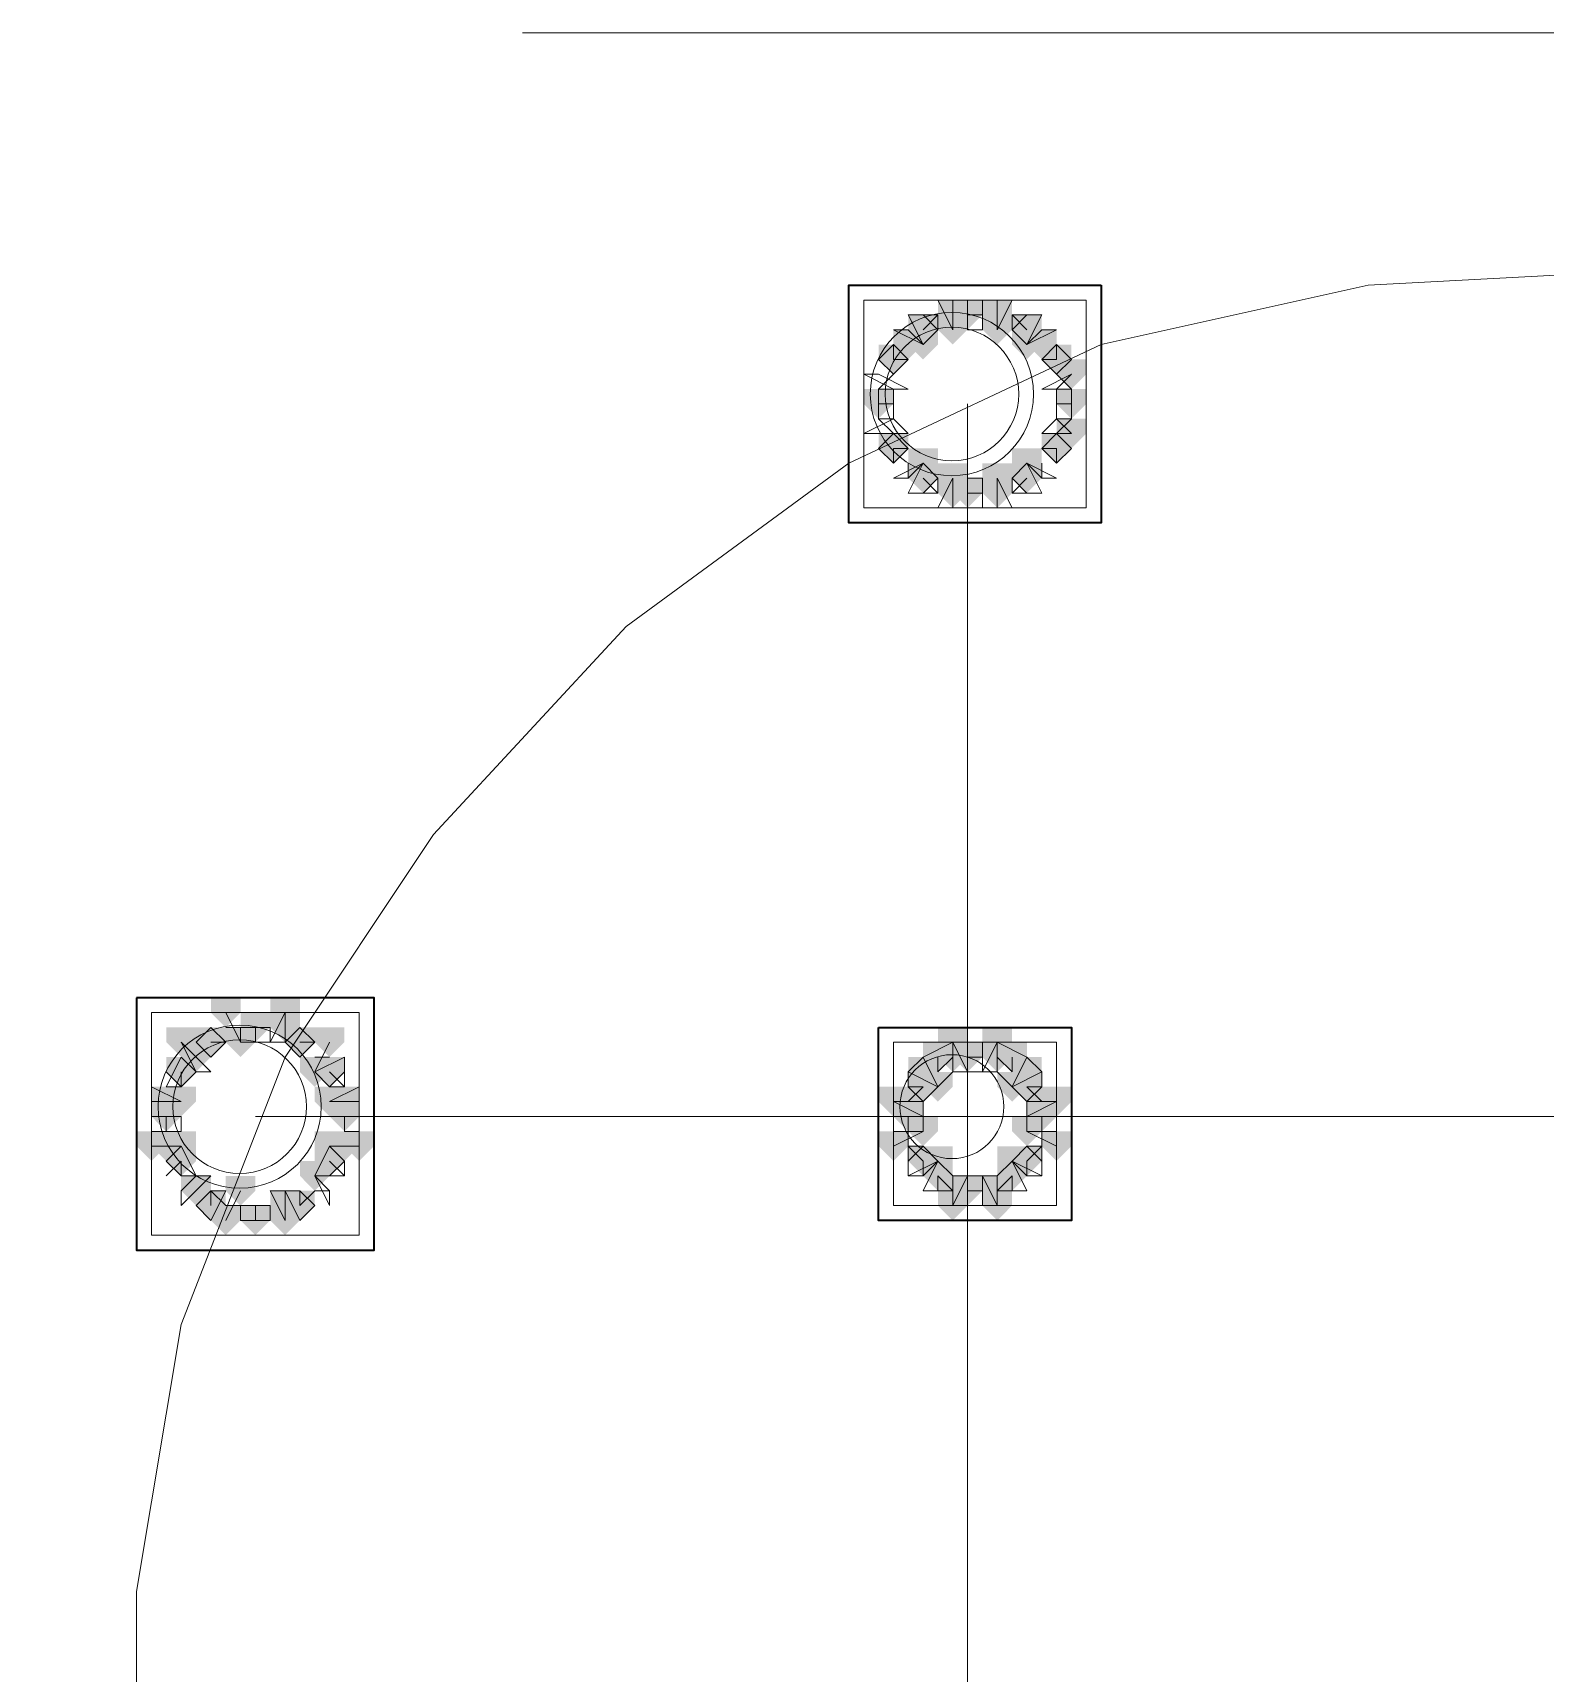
# Model space of a CAD drawing. Header units: millimetres. Extents: x 2315 to 4619, y 1334 to 1897.
# Drawn here: x 3787.65 to 3793.88, y 1554.92 to 1561.67 of the extents above; entities that cross this region are included whole.
import ezdxf

# ---------------------------------------------------------------- set-up
doc = ezdxf.new("R2010")
doc.units = ezdxf.units.MM
doc.linetypes.add('PDF_IMPORT', pattern=[1, 0.8, -0.2])
for name, color, linetype, true_color in [('PDF_10', 7, 'Continuous', 0x00b85c), ('PDF_AXIS', 7, 'Continuous', 0x00b85c), ('PDF_柱构件', 7, 'Continuous', 0x00b85c), ('PDF_转运站初步方案', 7, 'Continuous', 0x00b85c)]:
    doc.layers.add(name, color=color, linetype=linetype, true_color=true_color)
doc.layers.add('PDF_中心线层', color=1, linetype='Continuous')
doc.layers.add('PDF_粗实线层', color=7, linetype='Continuous')

msp = doc.modelspace()

# ---------------------------------------------------------------- hatches: boundary and pattern name
at = {"layer": 'PDF_10', "transparency": 33554559}
for points in [[(3791.4981, 1560.5703), (3791.437, 1560.5703), (3791.437, 1560.5093), (3791.4981, 1560.4482), (3791.5592, 1560.5093), (3791.5592, 1560.5703)], [(3791.4981, 1560.5703), (3791.437, 1560.5703), (3791.437, 1560.5093), (3791.4981, 1560.4482), (3791.5592, 1560.5093), (3791.5592, 1560.5703)], [(3791.3149, 1560.5093), (3791.2538, 1560.5093), (3791.2538, 1560.4482), (3791.3149, 1560.3871), (3791.376, 1560.4482), (3791.376, 1560.5093)], [(3791.3149, 1560.5093), (3791.2538, 1560.5093), (3791.2538, 1560.4482), (3791.3149, 1560.3871), (3791.376, 1560.4482), (3791.376, 1560.5093)], [(3791.7424, 1560.5093), (3791.6814, 1560.5093), (3791.6814, 1560.4482), (3791.7424, 1560.3871), (3791.8035, 1560.4482), (3791.8035, 1560.5093)], [(3791.7424, 1560.5093), (3791.6814, 1560.5093), (3791.6814, 1560.4482), (3791.7424, 1560.3871), (3791.8035, 1560.4482), (3791.8035, 1560.5093)], [(3791.1927, 1560.3871), (3791.1316, 1560.3871), (3791.1316, 1560.326), (3791.1927, 1560.2649), (3791.2538, 1560.326), (3791.2538, 1560.3871)], [(3791.1927, 1560.3871), (3791.1316, 1560.3871), (3791.1316, 1560.326), (3791.1927, 1560.2649), (3791.2538, 1560.326), (3791.2538, 1560.3871)], [(3791.8646, 1560.3871), (3791.8035, 1560.3871), (3791.8035, 1560.326), (3791.8646, 1560.2649), (3791.9257, 1560.326), (3791.9257, 1560.3871)], [(3791.8646, 1560.3871), (3791.8035, 1560.3871), (3791.8035, 1560.326), (3791.8646, 1560.2649), (3791.9257, 1560.326), (3791.9257, 1560.3871)], [(3791.1316, 1560.2039), (3791.0705, 1560.2039), (3791.0705, 1560.1428), (3791.1316, 1560.0817), (3791.1927, 1560.1428), (3791.1927, 1560.2039)], [(3791.1316, 1560.2039), (3791.0705, 1560.2039), (3791.0705, 1560.1428), (3791.1316, 1560.0817), (3791.1927, 1560.1428), (3791.1927, 1560.2039)], [(3791.9257, 1560.2039), (3791.8646, 1560.2039), (3791.8646, 1560.1428), (3791.9257, 1560.0817), (3791.9868, 1560.1428), (3791.9868, 1560.2039)], [(3791.9257, 1560.2039), (3791.8646, 1560.2039), (3791.8646, 1560.1428), (3791.9257, 1560.0817), (3791.9868, 1560.1428), (3791.9868, 1560.2039)], [(3791.1927, 1560.0206), (3791.1316, 1560.0206), (3791.1316, 1559.9595), (3791.1927, 1559.8985), (3791.2538, 1559.9595), (3791.2538, 1560.0206)], [(3791.1927, 1560.0206), (3791.1316, 1560.0206), (3791.1316, 1559.9595), (3791.1927, 1559.8985), (3791.2538, 1559.9595), (3791.2538, 1560.0206)], [(3791.8646, 1560.0206), (3791.8035, 1560.0206), (3791.8035, 1559.9595), (3791.8646, 1559.8985), (3791.9257, 1559.9595), (3791.9257, 1560.0206)], [(3791.8646, 1560.0206), (3791.8035, 1560.0206), (3791.8035, 1559.9595), (3791.8646, 1559.8985), (3791.9257, 1559.9595), (3791.9257, 1560.0206)], [(3791.3149, 1559.8985), (3791.2538, 1559.8985), (3791.2538, 1559.8374), (3791.3149, 1559.7763), (3791.376, 1559.8374), (3791.376, 1559.8985)], [(3791.3149, 1559.8985), (3791.2538, 1559.8985), (3791.2538, 1559.8374), (3791.3149, 1559.7763), (3791.376, 1559.8374), (3791.376, 1559.8985)], [(3791.7424, 1559.8985), (3791.6814, 1559.8985), (3791.6814, 1559.8374), (3791.7424, 1559.7763), (3791.8035, 1559.8374), (3791.8035, 1559.8985)], [(3791.7424, 1559.8985), (3791.6814, 1559.8985), (3791.6814, 1559.8374), (3791.7424, 1559.7763), (3791.8035, 1559.8374), (3791.8035, 1559.8985)], [(3791.4981, 1559.8374), (3791.437, 1559.8374), (3791.437, 1559.7763), (3791.4981, 1559.7152), (3791.5592, 1559.7763), (3791.5592, 1559.8374)], [(3791.4981, 1559.8374), (3791.437, 1559.8374), (3791.437, 1559.7763), (3791.4981, 1559.7152), (3791.5592, 1559.7763), (3791.5592, 1559.8374)], [(3788.383, 1557.5774), (3788.3219, 1557.5774), (3788.3219, 1557.5163), (3788.383, 1557.4552), (3788.4441, 1557.5163), (3788.4441, 1557.5774)], [(3788.383, 1557.5774), (3788.3219, 1557.5774), (3788.3219, 1557.5163), (3788.383, 1557.4552), (3788.4441, 1557.5163), (3788.4441, 1557.5774)], [(3788.383, 1557.5774), (3788.3219, 1557.5774), (3788.3219, 1557.5163), (3788.383, 1557.4552), (3788.4441, 1557.5163), (3788.4441, 1557.5774)], [(3788.5662, 1557.6385), (3788.5051, 1557.6385), (3788.5051, 1557.5774), (3788.5662, 1557.5163), (3788.6273, 1557.5774), (3788.6273, 1557.6385)], [(3788.5662, 1557.6385), (3788.5051, 1557.6385), (3788.5051, 1557.5774), (3788.5662, 1557.5163), (3788.6273, 1557.5774), (3788.6273, 1557.6385)], [(3788.7495, 1557.5774), (3788.6884, 1557.5774), (3788.6884, 1557.5163), (3788.7495, 1557.4552), (3788.8105, 1557.5163), (3788.8105, 1557.5774)], [(3788.7495, 1557.5774), (3788.6884, 1557.5774), (3788.6884, 1557.5163), (3788.7495, 1557.4552), (3788.8105, 1557.5163), (3788.8105, 1557.5774)], [(3788.7495, 1557.5774), (3788.6884, 1557.5774), (3788.6884, 1557.5163), (3788.7495, 1557.4552), (3788.8105, 1557.5163), (3788.8105, 1557.5774)], [(3791.376, 1557.5163), (3791.3149, 1557.5163), (3791.3149, 1557.4552), (3791.376, 1557.3941), (3791.437, 1557.4552), (3791.437, 1557.5163)], [(3791.376, 1557.5163), (3791.3149, 1557.5163), (3791.3149, 1557.4552), (3791.376, 1557.3941), (3791.437, 1557.4552), (3791.437, 1557.5163)], [(3791.4981, 1557.5163), (3791.437, 1557.5163), (3791.437, 1557.4552), (3791.4981, 1557.3941), (3791.5592, 1557.4552), (3791.5592, 1557.5163)], [(3791.4981, 1557.5163), (3791.437, 1557.5163), (3791.437, 1557.4552), (3791.4981, 1557.3941), (3791.5592, 1557.4552), (3791.5592, 1557.5163)], [(3791.6814, 1557.5163), (3791.6203, 1557.5163), (3791.6203, 1557.4552), (3791.6814, 1557.3941), (3791.7424, 1557.4552), (3791.7424, 1557.5163)], [(3791.6814, 1557.5163), (3791.6203, 1557.5163), (3791.6203, 1557.4552), (3791.6814, 1557.3941), (3791.7424, 1557.4552), (3791.7424, 1557.5163)], [(3788.2608, 1557.4552), (3788.1997, 1557.4552), (3788.1997, 1557.3941), (3788.2608, 1557.333), (3788.3219, 1557.3941), (3788.3219, 1557.4552)], [(3788.2608, 1557.4552), (3788.1997, 1557.4552), (3788.1997, 1557.3941), (3788.2608, 1557.333), (3788.3219, 1557.3941), (3788.3219, 1557.4552)], [(3788.8716, 1557.4552), (3788.8105, 1557.4552), (3788.8105, 1557.3941), (3788.8716, 1557.333), (3788.9327, 1557.3941), (3788.9327, 1557.4552)], [(3788.8716, 1557.4552), (3788.8105, 1557.4552), (3788.8105, 1557.3941), (3788.8716, 1557.333), (3788.9327, 1557.3941), (3788.9327, 1557.4552)], [(3791.3149, 1557.3941), (3791.2538, 1557.3941), (3791.2538, 1557.333), (3791.3149, 1557.272), (3791.376, 1557.333), (3791.376, 1557.3941)], [(3791.3149, 1557.3941), (3791.2538, 1557.3941), (3791.2538, 1557.333), (3791.3149, 1557.272), (3791.376, 1557.333), (3791.376, 1557.3941)], [(3791.7424, 1557.3941), (3791.6814, 1557.3941), (3791.6814, 1557.333), (3791.7424, 1557.272), (3791.8035, 1557.333), (3791.8035, 1557.3941)], [(3791.7424, 1557.3941), (3791.6814, 1557.3941), (3791.6814, 1557.333), (3791.7424, 1557.272), (3791.8035, 1557.333), (3791.8035, 1557.3941)], [(3788.1997, 1557.272), (3788.1387, 1557.272), (3788.1387, 1557.2109), (3788.1997, 1557.1498), (3788.2608, 1557.2109), (3788.2608, 1557.272)], [(3788.1997, 1557.272), (3788.1387, 1557.272), (3788.1387, 1557.2109), (3788.1997, 1557.1498), (3788.2608, 1557.2109), (3788.2608, 1557.272)], [(3788.1997, 1557.272), (3788.1387, 1557.272), (3788.1387, 1557.2109), (3788.1997, 1557.1498), (3788.2608, 1557.2109), (3788.2608, 1557.272)], [(3788.9327, 1557.272), (3788.8716, 1557.272), (3788.8716, 1557.2109), (3788.9327, 1557.1498), (3788.9938, 1557.2109), (3788.9938, 1557.272)], [(3788.9327, 1557.272), (3788.8716, 1557.272), (3788.8716, 1557.2109), (3788.9327, 1557.1498), (3788.9938, 1557.2109), (3788.9938, 1557.272)], [(3791.2538, 1557.272), (3791.1927, 1557.272), (3791.1927, 1557.2109), (3791.2538, 1557.1498), (3791.3149, 1557.2109), (3791.3149, 1557.272)], [(3791.2538, 1557.272), (3791.1927, 1557.272), (3791.1927, 1557.2109), (3791.2538, 1557.1498), (3791.3149, 1557.2109), (3791.3149, 1557.272)], [(3791.2538, 1557.272), (3791.1927, 1557.272), (3791.1927, 1557.2109), (3791.2538, 1557.1498), (3791.3149, 1557.2109), (3791.3149, 1557.272)], [(3791.8035, 1557.272), (3791.7424, 1557.272), (3791.7424, 1557.2109), (3791.8035, 1557.1498), (3791.8646, 1557.2109), (3791.8646, 1557.272)], [(3791.8035, 1557.272), (3791.7424, 1557.272), (3791.7424, 1557.2109), (3791.8035, 1557.1498), (3791.8646, 1557.2109), (3791.8646, 1557.272)], [(3791.8035, 1557.272), (3791.7424, 1557.272), (3791.7424, 1557.2109), (3791.8035, 1557.1498), (3791.8646, 1557.2109), (3791.8646, 1557.272)], [(3788.2608, 1557.0887), (3788.1997, 1557.0887), (3788.1997, 1557.0276), (3788.2608, 1556.9666), (3788.3219, 1557.0276), (3788.3219, 1557.0887)], [(3788.2608, 1557.0887), (3788.1997, 1557.0887), (3788.1997, 1557.0276), (3788.2608, 1556.9666), (3788.3219, 1557.0276), (3788.3219, 1557.0887)], [(3788.8716, 1557.0887), (3788.8105, 1557.0887), (3788.8105, 1557.0276), (3788.8716, 1556.9666), (3788.9327, 1557.0276), (3788.9327, 1557.0887)], [(3788.8716, 1557.0887), (3788.8105, 1557.0887), (3788.8105, 1557.0276), (3788.8716, 1556.9666), (3788.9327, 1557.0276), (3788.9327, 1557.0887)], [(3791.3149, 1557.0887), (3791.2538, 1557.0887), (3791.2538, 1557.0276), (3791.3149, 1556.9666), (3791.376, 1557.0276), (3791.376, 1557.0887)], [(3791.3149, 1557.0887), (3791.2538, 1557.0887), (3791.2538, 1557.0276), (3791.3149, 1556.9666), (3791.376, 1557.0276), (3791.376, 1557.0887)], [(3791.7424, 1557.0887), (3791.6814, 1557.0887), (3791.6814, 1557.0276), (3791.7424, 1556.9666), (3791.8035, 1557.0276), (3791.8035, 1557.0887)], [(3791.7424, 1557.0887), (3791.6814, 1557.0887), (3791.6814, 1557.0276), (3791.7424, 1556.9666), (3791.8035, 1557.0276), (3791.8035, 1557.0887)], [(3791.376, 1557.0276), (3791.3149, 1557.0276), (3791.3149, 1556.9666), (3791.376, 1556.9055), (3791.437, 1556.9666), (3791.437, 1557.0276)], [(3791.376, 1557.0276), (3791.3149, 1557.0276), (3791.3149, 1556.9666), (3791.376, 1556.9055), (3791.437, 1556.9666), (3791.437, 1557.0276)], [(3791.4981, 1556.9666), (3791.437, 1556.9666), (3791.437, 1556.9055), (3791.4981, 1556.8444), (3791.5592, 1556.9055), (3791.5592, 1556.9666)], [(3791.4981, 1556.9666), (3791.437, 1556.9666), (3791.437, 1556.9055), (3791.4981, 1556.8444), (3791.5592, 1556.9055), (3791.5592, 1556.9666)], [(3791.6814, 1557.0276), (3791.6203, 1557.0276), (3791.6203, 1556.9666), (3791.6814, 1556.9055), (3791.7424, 1556.9666), (3791.7424, 1557.0276)], [(3791.6814, 1557.0276), (3791.6203, 1557.0276), (3791.6203, 1556.9666), (3791.6814, 1556.9055), (3791.7424, 1556.9666), (3791.7424, 1557.0276)], [(3788.383, 1556.9055), (3788.3219, 1556.9055), (3788.3219, 1556.8444), (3788.383, 1556.7833), (3788.4441, 1556.8444), (3788.4441, 1556.9055)], [(3788.383, 1556.9055), (3788.3219, 1556.9055), (3788.3219, 1556.8444), (3788.383, 1556.7833), (3788.4441, 1556.8444), (3788.4441, 1556.9055)], [(3788.7495, 1556.9055), (3788.6884, 1556.9055), (3788.6884, 1556.8444), (3788.7495, 1556.7833), (3788.8105, 1556.8444), (3788.8105, 1556.9055)], [(3788.7495, 1556.9055), (3788.6884, 1556.9055), (3788.6884, 1556.8444), (3788.7495, 1556.7833), (3788.8105, 1556.8444), (3788.8105, 1556.9055)], [(3788.5662, 1556.8444), (3788.5051, 1556.8444), (3788.5051, 1556.7833), (3788.5662, 1556.7222), (3788.6273, 1556.7833), (3788.6273, 1556.8444)], [(3788.5662, 1556.8444), (3788.5051, 1556.8444), (3788.5051, 1556.7833), (3788.5662, 1556.7222), (3788.6273, 1556.7833), (3788.6273, 1556.8444)]]:
    msp.add_hatch(color=6, dxfattribs=at).paths.add_polyline_path(points)
at = {"layer": 'PDF_柱构件', "transparency": 33554559}
for points in [[(3791.437, 1560.5703), (3791.376, 1560.5703), (3791.376, 1560.5093), (3791.437, 1560.4482), (3791.4981, 1560.5093), (3791.4981, 1560.5703)], [(3791.6203, 1560.5703), (3791.5592, 1560.5703), (3791.5592, 1560.5093), (3791.6203, 1560.4482), (3791.6814, 1560.5093), (3791.6814, 1560.5703)], [(3791.437, 1560.5093), (3791.376, 1560.5093), (3791.376, 1560.4482), (3791.437, 1560.3871), (3791.4981, 1560.4482), (3791.4981, 1560.5093)], [(3791.6203, 1560.5093), (3791.5592, 1560.5093), (3791.5592, 1560.4482), (3791.6203, 1560.3871), (3791.6814, 1560.4482), (3791.6814, 1560.5093)], [(3791.2538, 1560.4482), (3791.1927, 1560.4482), (3791.1927, 1560.3871), (3791.2538, 1560.326), (3791.3149, 1560.3871), (3791.3149, 1560.4482)], [(3791.3149, 1560.4482), (3791.2538, 1560.4482), (3791.2538, 1560.3871), (3791.3149, 1560.326), (3791.376, 1560.3871), (3791.376, 1560.4482)], [(3791.7424, 1560.4482), (3791.6814, 1560.4482), (3791.6814, 1560.3871), (3791.7424, 1560.326), (3791.8035, 1560.3871), (3791.8035, 1560.4482)], [(3791.8035, 1560.4482), (3791.7424, 1560.4482), (3791.7424, 1560.3871), (3791.8035, 1560.326), (3791.8646, 1560.3871), (3791.8646, 1560.4482)], [(3791.9257, 1560.326), (3791.8646, 1560.326), (3791.8646, 1560.2649), (3791.9257, 1560.2039), (3791.9868, 1560.2649), (3791.9868, 1560.326)], [(3791.9257, 1560.0817), (3791.8646, 1560.0817), (3791.8646, 1560.0206), (3791.9257, 1559.9595), (3791.9868, 1560.0206), (3791.9868, 1560.0817)], [(3791.3149, 1559.9595), (3791.2538, 1559.9595), (3791.2538, 1559.8985), (3791.3149, 1559.8374), (3791.376, 1559.8985), (3791.376, 1559.9595)], [(3791.7424, 1559.9595), (3791.6814, 1559.9595), (3791.6814, 1559.8985), (3791.7424, 1559.8374), (3791.8035, 1559.8985), (3791.8035, 1559.9595)], [(3791.437, 1559.8985), (3791.376, 1559.8985), (3791.376, 1559.8374), (3791.437, 1559.7763), (3791.4981, 1559.8374), (3791.4981, 1559.8985)], [(3791.6203, 1559.8985), (3791.5592, 1559.8985), (3791.5592, 1559.8374), (3791.6203, 1559.7763), (3791.6814, 1559.8374), (3791.6814, 1559.8985)], [(3791.437, 1559.8374), (3791.376, 1559.8374), (3791.376, 1559.7763), (3791.437, 1559.7152), (3791.4981, 1559.7763), (3791.4981, 1559.8374)], [(3791.6203, 1559.8374), (3791.5592, 1559.8374), (3791.5592, 1559.7763), (3791.6203, 1559.7152), (3791.6814, 1559.7763), (3791.6814, 1559.8374)], [(3788.4441, 1557.6995), (3788.383, 1557.6995), (3788.383, 1557.6385), (3788.4441, 1557.5774), (3788.5051, 1557.6385), (3788.5051, 1557.6995)], [(3788.6884, 1557.6995), (3788.6273, 1557.6995), (3788.6273, 1557.6385), (3788.6884, 1557.5774), (3788.7495, 1557.6385), (3788.7495, 1557.6995)], [(3788.2608, 1557.5774), (3788.1997, 1557.5774), (3788.1997, 1557.5163), (3788.2608, 1557.4552), (3788.3219, 1557.5163), (3788.3219, 1557.5774)], [(3788.5051, 1557.5774), (3788.4441, 1557.5774), (3788.4441, 1557.5163), (3788.5051, 1557.4552), (3788.5662, 1557.5163), (3788.5662, 1557.5774)], [(3788.6884, 1557.6385), (3788.6273, 1557.6385), (3788.6273, 1557.5774), (3788.6884, 1557.5163), (3788.7495, 1557.5774), (3788.7495, 1557.6385)], [(3788.8716, 1557.5774), (3788.8105, 1557.5774), (3788.8105, 1557.5163), (3788.8716, 1557.4552), (3788.9327, 1557.5163), (3788.9327, 1557.5774)], [(3791.437, 1557.5774), (3791.376, 1557.5774), (3791.376, 1557.5163), (3791.437, 1557.4552), (3791.4981, 1557.5163), (3791.4981, 1557.5774)], [(3791.6203, 1557.5774), (3791.5592, 1557.5774), (3791.5592, 1557.5163), (3791.6203, 1557.4552), (3791.6814, 1557.5163), (3791.6814, 1557.5774)], [(3788.3219, 1557.5163), (3788.2608, 1557.5163), (3788.2608, 1557.4552), (3788.3219, 1557.3941), (3788.383, 1557.4552), (3788.383, 1557.5163)], [(3791.437, 1557.5163), (3791.376, 1557.5163), (3791.376, 1557.4552), (3791.437, 1557.3941), (3791.4981, 1557.4552), (3791.4981, 1557.5163)], [(3791.6203, 1557.5163), (3791.5592, 1557.5163), (3791.5592, 1557.4552), (3791.6203, 1557.3941), (3791.6814, 1557.4552), (3791.6814, 1557.5163)], [(3788.8105, 1557.4552), (3788.7495, 1557.4552), (3788.7495, 1557.3941), (3788.8105, 1557.333), (3788.8716, 1557.3941), (3788.8716, 1557.4552)], [(3791.3149, 1557.4552), (3791.2538, 1557.4552), (3791.2538, 1557.3941), (3791.3149, 1557.333), (3791.376, 1557.3941), (3791.376, 1557.4552)], [(3791.7424, 1557.4552), (3791.6814, 1557.4552), (3791.6814, 1557.3941), (3791.7424, 1557.333), (3791.8035, 1557.3941), (3791.8035, 1557.4552)], [(3791.376, 1557.3941), (3791.3149, 1557.3941), (3791.3149, 1557.333), (3791.376, 1557.272), (3791.437, 1557.333), (3791.437, 1557.3941)], [(3791.6814, 1557.3941), (3791.6203, 1557.3941), (3791.6203, 1557.333), (3791.6814, 1557.272), (3791.7424, 1557.333), (3791.7424, 1557.3941)], [(3788.1997, 1557.333), (3788.1387, 1557.333), (3788.1387, 1557.272), (3788.1997, 1557.2109), (3788.2608, 1557.272), (3788.2608, 1557.333)], [(3788.2608, 1557.333), (3788.1997, 1557.333), (3788.1997, 1557.272), (3788.2608, 1557.2109), (3788.3219, 1557.272), (3788.3219, 1557.333)], [(3788.8716, 1557.333), (3788.8105, 1557.333), (3788.8105, 1557.272), (3788.8716, 1557.2109), (3788.9327, 1557.272), (3788.9327, 1557.333)], [(3788.9327, 1557.333), (3788.8716, 1557.333), (3788.8716, 1557.272), (3788.9327, 1557.2109), (3788.9938, 1557.272), (3788.9938, 1557.333)], [(3791.1927, 1557.333), (3791.1316, 1557.333), (3791.1316, 1557.272), (3791.1927, 1557.2109), (3791.2538, 1557.272), (3791.2538, 1557.333)], [(3791.2538, 1557.333), (3791.1927, 1557.333), (3791.1927, 1557.272), (3791.2538, 1557.2109), (3791.3149, 1557.272), (3791.3149, 1557.333)], [(3791.8035, 1557.333), (3791.7424, 1557.333), (3791.7424, 1557.272), (3791.8035, 1557.2109), (3791.8646, 1557.272), (3791.8646, 1557.333)], [(3791.8646, 1557.333), (3791.8035, 1557.333), (3791.8035, 1557.272), (3791.8646, 1557.2109), (3791.9257, 1557.272), (3791.9257, 1557.333)], [(3791.3149, 1557.2109), (3791.2538, 1557.2109), (3791.2538, 1557.1498), (3791.3149, 1557.0887), (3791.376, 1557.1498), (3791.376, 1557.2109)], [(3791.7424, 1557.2109), (3791.6814, 1557.2109), (3791.6814, 1557.1498), (3791.7424, 1557.0887), (3791.8035, 1557.1498), (3791.8035, 1557.2109)], [(3788.1387, 1557.1498), (3788.0776, 1557.1498), (3788.0776, 1557.0887), (3788.1387, 1557.0276), (3788.1997, 1557.0887), (3788.1997, 1557.1498)], [(3788.1997, 1557.1498), (3788.1387, 1557.1498), (3788.1387, 1557.0887), (3788.1997, 1557.0276), (3788.2608, 1557.0887), (3788.2608, 1557.1498)], [(3788.2608, 1557.1498), (3788.1997, 1557.1498), (3788.1997, 1557.0887), (3788.2608, 1557.0276), (3788.3219, 1557.0887), (3788.3219, 1557.1498)], [(3788.8716, 1557.1498), (3788.8105, 1557.1498), (3788.8105, 1557.0887), (3788.8716, 1557.0276), (3788.9327, 1557.0887), (3788.9327, 1557.1498)], [(3788.9327, 1557.1498), (3788.8716, 1557.1498), (3788.8716, 1557.0887), (3788.9327, 1557.0276), (3788.9938, 1557.0887), (3788.9938, 1557.1498)], [(3788.9938, 1557.1498), (3788.9327, 1557.1498), (3788.9327, 1557.0887), (3788.9938, 1557.0276), (3789.0549, 1557.0887), (3789.0549, 1557.1498)], [(3791.1927, 1557.1498), (3791.1316, 1557.1498), (3791.1316, 1557.0887), (3791.1927, 1557.0276), (3791.2538, 1557.0887), (3791.2538, 1557.1498)], [(3791.8646, 1557.1498), (3791.8035, 1557.1498), (3791.8035, 1557.0887), (3791.8646, 1557.0276), (3791.9257, 1557.0887), (3791.9257, 1557.1498)], [(3791.376, 1557.0887), (3791.3149, 1557.0887), (3791.3149, 1557.0276), (3791.376, 1556.9666), (3791.437, 1557.0276), (3791.437, 1557.0887)], [(3791.6814, 1557.0887), (3791.6203, 1557.0887), (3791.6203, 1557.0276), (3791.6814, 1556.9666), (3791.7424, 1557.0276), (3791.7424, 1557.0887)], [(3788.3219, 1556.9666), (3788.2608, 1556.9666), (3788.2608, 1556.9055), (3788.3219, 1556.8444), (3788.383, 1556.9055), (3788.383, 1556.9666)], [(3788.5051, 1556.9666), (3788.4441, 1556.9666), (3788.4441, 1556.9055), (3788.5051, 1556.8444), (3788.5662, 1556.9055), (3788.5662, 1556.9666)], [(3788.8105, 1557.0276), (3788.7495, 1557.0276), (3788.7495, 1556.9666), (3788.8105, 1556.9055), (3788.8716, 1556.9666), (3788.8716, 1557.0276)], [(3791.437, 1556.9666), (3791.376, 1556.9666), (3791.376, 1556.9055), (3791.437, 1556.8444), (3791.4981, 1556.9055), (3791.4981, 1556.9666)], [(3791.6203, 1556.9666), (3791.5592, 1556.9666), (3791.5592, 1556.9055), (3791.6203, 1556.8444), (3791.6814, 1556.9055), (3791.6814, 1556.9666)], [(3788.6884, 1556.9055), (3788.6273, 1556.9055), (3788.6273, 1556.8444), (3788.6884, 1556.7833), (3788.7495, 1556.8444), (3788.7495, 1556.9055)], [(3791.437, 1556.9055), (3791.376, 1556.9055), (3791.376, 1556.8444), (3791.437, 1556.7833), (3791.4981, 1556.8444), (3791.4981, 1556.9055)], [(3791.6203, 1556.9055), (3791.5592, 1556.9055), (3791.5592, 1556.8444), (3791.6203, 1556.7833), (3791.6814, 1556.8444), (3791.6814, 1556.9055)], [(3788.4441, 1556.8444), (3788.383, 1556.8444), (3788.383, 1556.7833), (3788.4441, 1556.7222), (3788.5051, 1556.7833), (3788.5051, 1556.8444)], [(3788.6884, 1556.8444), (3788.6273, 1556.8444), (3788.6273, 1556.7833), (3788.6884, 1556.7222), (3788.7495, 1556.7833), (3788.7495, 1556.8444)]]:
    msp.add_hatch(color=6, dxfattribs=at).paths.add_polyline_path(points)
at = {"layer": 'PDF_转运站初步方案', "transparency": 33554559}
for points in [[(3791.4981, 1560.5703), (3791.437, 1560.5703), (3791.437, 1560.5093), (3791.4981, 1560.4482), (3791.5592, 1560.5093), (3791.5592, 1560.5703)], [(3791.4981, 1560.5703), (3791.437, 1560.5703), (3791.437, 1560.5093), (3791.4981, 1560.4482), (3791.5592, 1560.5093), (3791.5592, 1560.5703)], [(3791.3149, 1560.5093), (3791.2538, 1560.5093), (3791.2538, 1560.4482), (3791.3149, 1560.3871), (3791.376, 1560.4482), (3791.376, 1560.5093)], [(3791.3149, 1560.5093), (3791.2538, 1560.5093), (3791.2538, 1560.4482), (3791.3149, 1560.3871), (3791.376, 1560.4482), (3791.376, 1560.5093)], [(3791.7424, 1560.5093), (3791.6814, 1560.5093), (3791.6814, 1560.4482), (3791.7424, 1560.3871), (3791.8035, 1560.4482), (3791.8035, 1560.5093)], [(3791.7424, 1560.5093), (3791.6814, 1560.5093), (3791.6814, 1560.4482), (3791.7424, 1560.3871), (3791.8035, 1560.4482), (3791.8035, 1560.5093)], [(3791.1927, 1560.3871), (3791.1316, 1560.3871), (3791.1316, 1560.326), (3791.1927, 1560.2649), (3791.2538, 1560.326), (3791.2538, 1560.3871)], [(3791.1927, 1560.3871), (3791.1316, 1560.3871), (3791.1316, 1560.326), (3791.1927, 1560.2649), (3791.2538, 1560.326), (3791.2538, 1560.3871)], [(3791.8646, 1560.3871), (3791.8035, 1560.3871), (3791.8035, 1560.326), (3791.8646, 1560.2649), (3791.9257, 1560.326), (3791.9257, 1560.3871)], [(3791.8646, 1560.3871), (3791.8035, 1560.3871), (3791.8035, 1560.326), (3791.8646, 1560.2649), (3791.9257, 1560.326), (3791.9257, 1560.3871)], [(3791.1316, 1560.2039), (3791.0705, 1560.2039), (3791.0705, 1560.1428), (3791.1316, 1560.0817), (3791.1927, 1560.1428), (3791.1927, 1560.2039)], [(3791.1316, 1560.2039), (3791.0705, 1560.2039), (3791.0705, 1560.1428), (3791.1316, 1560.0817), (3791.1927, 1560.1428), (3791.1927, 1560.2039)], [(3791.9257, 1560.2039), (3791.8646, 1560.2039), (3791.8646, 1560.1428), (3791.9257, 1560.0817), (3791.9868, 1560.1428), (3791.9868, 1560.2039)], [(3791.9257, 1560.2039), (3791.8646, 1560.2039), (3791.8646, 1560.1428), (3791.9257, 1560.0817), (3791.9868, 1560.1428), (3791.9868, 1560.2039)], [(3791.1927, 1560.0206), (3791.1316, 1560.0206), (3791.1316, 1559.9595), (3791.1927, 1559.8985), (3791.2538, 1559.9595), (3791.2538, 1560.0206)], [(3791.1927, 1560.0206), (3791.1316, 1560.0206), (3791.1316, 1559.9595), (3791.1927, 1559.8985), (3791.2538, 1559.9595), (3791.2538, 1560.0206)], [(3791.8646, 1560.0206), (3791.8035, 1560.0206), (3791.8035, 1559.9595), (3791.8646, 1559.8985), (3791.9257, 1559.9595), (3791.9257, 1560.0206)], [(3791.8646, 1560.0206), (3791.8035, 1560.0206), (3791.8035, 1559.9595), (3791.8646, 1559.8985), (3791.9257, 1559.9595), (3791.9257, 1560.0206)], [(3791.3149, 1559.8985), (3791.2538, 1559.8985), (3791.2538, 1559.8374), (3791.3149, 1559.7763), (3791.376, 1559.8374), (3791.376, 1559.8985)], [(3791.3149, 1559.8985), (3791.2538, 1559.8985), (3791.2538, 1559.8374), (3791.3149, 1559.7763), (3791.376, 1559.8374), (3791.376, 1559.8985)], [(3791.7424, 1559.8985), (3791.6814, 1559.8985), (3791.6814, 1559.8374), (3791.7424, 1559.7763), (3791.8035, 1559.8374), (3791.8035, 1559.8985)], [(3791.7424, 1559.8985), (3791.6814, 1559.8985), (3791.6814, 1559.8374), (3791.7424, 1559.7763), (3791.8035, 1559.8374), (3791.8035, 1559.8985)], [(3791.4981, 1559.8374), (3791.437, 1559.8374), (3791.437, 1559.7763), (3791.4981, 1559.7152), (3791.5592, 1559.7763), (3791.5592, 1559.8374)], [(3791.4981, 1559.8374), (3791.437, 1559.8374), (3791.437, 1559.7763), (3791.4981, 1559.7152), (3791.5592, 1559.7763), (3791.5592, 1559.8374)], [(3788.383, 1557.5774), (3788.3219, 1557.5774), (3788.3219, 1557.5163), (3788.383, 1557.4552), (3788.4441, 1557.5163), (3788.4441, 1557.5774)], [(3788.383, 1557.5774), (3788.3219, 1557.5774), (3788.3219, 1557.5163), (3788.383, 1557.4552), (3788.4441, 1557.5163), (3788.4441, 1557.5774)], [(3788.5662, 1557.6385), (3788.5051, 1557.6385), (3788.5051, 1557.5774), (3788.5662, 1557.5163), (3788.6273, 1557.5774), (3788.6273, 1557.6385)], [(3788.5662, 1557.6385), (3788.5051, 1557.6385), (3788.5051, 1557.5774), (3788.5662, 1557.5163), (3788.6273, 1557.5774), (3788.6273, 1557.6385)], [(3788.7495, 1557.5774), (3788.6884, 1557.5774), (3788.6884, 1557.5163), (3788.7495, 1557.4552), (3788.8105, 1557.5163), (3788.8105, 1557.5774)], [(3788.7495, 1557.5774), (3788.6884, 1557.5774), (3788.6884, 1557.5163), (3788.7495, 1557.4552), (3788.8105, 1557.5163), (3788.8105, 1557.5774)], [(3791.376, 1557.5163), (3791.3149, 1557.5163), (3791.3149, 1557.4552), (3791.376, 1557.3941), (3791.437, 1557.4552), (3791.437, 1557.5163)], [(3791.376, 1557.5163), (3791.3149, 1557.5163), (3791.3149, 1557.4552), (3791.376, 1557.3941), (3791.437, 1557.4552), (3791.437, 1557.5163)], [(3791.4981, 1557.5163), (3791.437, 1557.5163), (3791.437, 1557.4552), (3791.4981, 1557.3941), (3791.5592, 1557.4552), (3791.5592, 1557.5163)], [(3791.4981, 1557.5163), (3791.437, 1557.5163), (3791.437, 1557.4552), (3791.4981, 1557.3941), (3791.5592, 1557.4552), (3791.5592, 1557.5163)], [(3791.6814, 1557.5163), (3791.6203, 1557.5163), (3791.6203, 1557.4552), (3791.6814, 1557.3941), (3791.7424, 1557.4552), (3791.7424, 1557.5163)], [(3791.6814, 1557.5163), (3791.6203, 1557.5163), (3791.6203, 1557.4552), (3791.6814, 1557.3941), (3791.7424, 1557.4552), (3791.7424, 1557.5163)], [(3788.2608, 1557.4552), (3788.1997, 1557.4552), (3788.1997, 1557.3941), (3788.2608, 1557.333), (3788.3219, 1557.3941), (3788.3219, 1557.4552)], [(3788.2608, 1557.4552), (3788.1997, 1557.4552), (3788.1997, 1557.3941), (3788.2608, 1557.333), (3788.3219, 1557.3941), (3788.3219, 1557.4552)], [(3788.8716, 1557.4552), (3788.8105, 1557.4552), (3788.8105, 1557.3941), (3788.8716, 1557.333), (3788.9327, 1557.3941), (3788.9327, 1557.4552)], [(3788.8716, 1557.4552), (3788.8105, 1557.4552), (3788.8105, 1557.3941), (3788.8716, 1557.333), (3788.9327, 1557.3941), (3788.9327, 1557.4552)], [(3791.3149, 1557.3941), (3791.2538, 1557.3941), (3791.2538, 1557.333), (3791.3149, 1557.272), (3791.376, 1557.333), (3791.376, 1557.3941)], [(3791.3149, 1557.3941), (3791.2538, 1557.3941), (3791.2538, 1557.333), (3791.3149, 1557.272), (3791.376, 1557.333), (3791.376, 1557.3941)], [(3791.7424, 1557.3941), (3791.6814, 1557.3941), (3791.6814, 1557.333), (3791.7424, 1557.272), (3791.8035, 1557.333), (3791.8035, 1557.3941)], [(3791.7424, 1557.3941), (3791.6814, 1557.3941), (3791.6814, 1557.333), (3791.7424, 1557.272), (3791.8035, 1557.333), (3791.8035, 1557.3941)], [(3788.1997, 1557.272), (3788.1387, 1557.272), (3788.1387, 1557.2109), (3788.1997, 1557.1498), (3788.2608, 1557.2109), (3788.2608, 1557.272)], [(3788.1997, 1557.272), (3788.1387, 1557.272), (3788.1387, 1557.2109), (3788.1997, 1557.1498), (3788.2608, 1557.2109), (3788.2608, 1557.272)], [(3788.9327, 1557.272), (3788.8716, 1557.272), (3788.8716, 1557.2109), (3788.9327, 1557.1498), (3788.9938, 1557.2109), (3788.9938, 1557.272)], [(3788.9327, 1557.272), (3788.8716, 1557.272), (3788.8716, 1557.2109), (3788.9327, 1557.1498), (3788.9938, 1557.2109), (3788.9938, 1557.272)], [(3791.2538, 1557.272), (3791.1927, 1557.272), (3791.1927, 1557.2109), (3791.2538, 1557.1498), (3791.3149, 1557.2109), (3791.3149, 1557.272)], [(3791.2538, 1557.272), (3791.1927, 1557.272), (3791.1927, 1557.2109), (3791.2538, 1557.1498), (3791.3149, 1557.2109), (3791.3149, 1557.272)], [(3791.8035, 1557.272), (3791.7424, 1557.272), (3791.7424, 1557.2109), (3791.8035, 1557.1498), (3791.8646, 1557.2109), (3791.8646, 1557.272)], [(3791.8035, 1557.272), (3791.7424, 1557.272), (3791.7424, 1557.2109), (3791.8035, 1557.1498), (3791.8646, 1557.2109), (3791.8646, 1557.272)], [(3788.2608, 1557.0887), (3788.1997, 1557.0887), (3788.1997, 1557.0276), (3788.2608, 1556.9666), (3788.3219, 1557.0276), (3788.3219, 1557.0887)], [(3788.2608, 1557.0887), (3788.1997, 1557.0887), (3788.1997, 1557.0276), (3788.2608, 1556.9666), (3788.3219, 1557.0276), (3788.3219, 1557.0887)], [(3788.8716, 1557.0887), (3788.8105, 1557.0887), (3788.8105, 1557.0276), (3788.8716, 1556.9666), (3788.9327, 1557.0276), (3788.9327, 1557.0887)], [(3788.8716, 1557.0887), (3788.8105, 1557.0887), (3788.8105, 1557.0276), (3788.8716, 1556.9666), (3788.9327, 1557.0276), (3788.9327, 1557.0887)], [(3791.3149, 1557.0887), (3791.2538, 1557.0887), (3791.2538, 1557.0276), (3791.3149, 1556.9666), (3791.376, 1557.0276), (3791.376, 1557.0887)], [(3791.3149, 1557.0887), (3791.2538, 1557.0887), (3791.2538, 1557.0276), (3791.3149, 1556.9666), (3791.376, 1557.0276), (3791.376, 1557.0887)], [(3791.7424, 1557.0887), (3791.6814, 1557.0887), (3791.6814, 1557.0276), (3791.7424, 1556.9666), (3791.8035, 1557.0276), (3791.8035, 1557.0887)], [(3791.7424, 1557.0887), (3791.6814, 1557.0887), (3791.6814, 1557.0276), (3791.7424, 1556.9666), (3791.8035, 1557.0276), (3791.8035, 1557.0887)], [(3791.376, 1557.0276), (3791.3149, 1557.0276), (3791.3149, 1556.9666), (3791.376, 1556.9055), (3791.437, 1556.9666), (3791.437, 1557.0276)], [(3791.376, 1557.0276), (3791.3149, 1557.0276), (3791.3149, 1556.9666), (3791.376, 1556.9055), (3791.437, 1556.9666), (3791.437, 1557.0276)], [(3791.4981, 1556.9666), (3791.437, 1556.9666), (3791.437, 1556.9055), (3791.4981, 1556.8444), (3791.5592, 1556.9055), (3791.5592, 1556.9666)], [(3791.4981, 1556.9666), (3791.437, 1556.9666), (3791.437, 1556.9055), (3791.4981, 1556.8444), (3791.5592, 1556.9055), (3791.5592, 1556.9666)], [(3791.6814, 1557.0276), (3791.6203, 1557.0276), (3791.6203, 1556.9666), (3791.6814, 1556.9055), (3791.7424, 1556.9666), (3791.7424, 1557.0276)], [(3791.6814, 1557.0276), (3791.6203, 1557.0276), (3791.6203, 1556.9666), (3791.6814, 1556.9055), (3791.7424, 1556.9666), (3791.7424, 1557.0276)], [(3788.383, 1556.9055), (3788.3219, 1556.9055), (3788.3219, 1556.8444), (3788.383, 1556.7833), (3788.4441, 1556.8444), (3788.4441, 1556.9055)], [(3788.383, 1556.9055), (3788.3219, 1556.9055), (3788.3219, 1556.8444), (3788.383, 1556.7833), (3788.4441, 1556.8444), (3788.4441, 1556.9055)], [(3788.7495, 1556.9055), (3788.6884, 1556.9055), (3788.6884, 1556.8444), (3788.7495, 1556.7833), (3788.8105, 1556.8444), (3788.8105, 1556.9055)], [(3788.7495, 1556.9055), (3788.6884, 1556.9055), (3788.6884, 1556.8444), (3788.7495, 1556.7833), (3788.8105, 1556.8444), (3788.8105, 1556.9055)], [(3788.5662, 1556.8444), (3788.5051, 1556.8444), (3788.5051, 1556.7833), (3788.5662, 1556.7222), (3788.6273, 1556.7833), (3788.6273, 1556.8444)], [(3788.5662, 1556.8444), (3788.5051, 1556.8444), (3788.5051, 1556.7833), (3788.5662, 1556.7222), (3788.6273, 1556.7833), (3788.6273, 1556.8444)]]:
    msp.add_hatch(color=6, dxfattribs=at).paths.add_polyline_path(points)

# ---------------------------------------------------------------- linework, layer by layer
at = {"layer": 'PDF_10', "color": 6, "lineweight": 18}
for points in [[(3791.5592, 1560.5093), (3791.4981, 1560.5093), (3791.4981, 1560.5703)], [(3791.376, 1560.5093), (3791.3149, 1560.4482)], [(3791.376, 1560.4482), (3791.3149, 1560.5093)], [(3791.7424, 1560.4482), (3791.6814, 1560.5093)], [(3791.6814, 1560.4482), (3791.7424, 1560.5093)], [(3791.1927, 1560.3871), (3791.1927, 1560.326), (3791.2538, 1560.326)], [(3791.8035, 1560.326), (3791.8646, 1560.326), (3791.8646, 1560.3871)], [(3791.1316, 1560.2039), (3791.1316, 1560.0817)], [(3791.1927, 1560.1428), (3791.1316, 1560.1428)], [(3791.8646, 1560.1428), (3791.9257, 1560.1428)], [(3791.9257, 1560.0817), (3791.9257, 1560.2039)], [(3791.2538, 1559.9595), (3791.1927, 1559.9595), (3791.1927, 1559.8985)], [(3791.8646, 1559.8985), (3791.8646, 1559.9595), (3791.8035, 1559.9595)], [(3791.3149, 1559.8374), (3791.376, 1559.7763)], [(3791.376, 1559.8374), (3791.3149, 1559.7763)], [(3791.6814, 1559.7763), (3791.7424, 1559.8374)], [(3791.6814, 1559.8374), (3791.7424, 1559.7763)], [(3791.4981, 1559.7152), (3791.4981, 1559.7763), (3791.5592, 1559.7763)], [(3788.5662, 1557.5163), (3788.5662, 1557.5774), (3788.6273, 1557.5774)], [(3788.383, 1557.5163), (3788.4441, 1557.5163)], [(3788.7495, 1557.5163), (3788.8105, 1557.5163)], [(3791.4981, 1557.5163), (3791.4981, 1557.4552), (3791.5592, 1557.4552)], [(3791.376, 1557.4552), (3791.376, 1557.3941), (3791.437, 1557.4552)], [(3791.6203, 1557.4552), (3791.6814, 1557.3941), (3791.6814, 1557.4552)], [(3788.1997, 1557.3941), (3788.2608, 1557.333), (3788.2608, 1557.3941)], [(3788.8716, 1557.3941), (3788.9327, 1557.333)], [(3788.8716, 1557.333), (3788.9327, 1557.3941)], [(3791.2538, 1557.272), (3791.3149, 1557.333), (3791.2538, 1557.333)], [(3791.8035, 1557.333), (3791.7424, 1557.333), (3791.8035, 1557.272)], [(3788.1997, 1557.1498), (3788.1997, 1557.2109)], [(3788.9938, 1557.2109), (3788.9327, 1557.2109), (3788.9327, 1557.1498)], [(3791.2538, 1557.1498), (3791.2538, 1557.2109)], [(3791.8035, 1557.2109), (3791.8035, 1557.1498)], [(3791.3149, 1557.0276), (3791.2538, 1557.0887)], [(3791.3149, 1557.0887), (3791.2538, 1557.0276)], [(3791.8035, 1557.0887), (3791.7424, 1557.0276)], [(3791.7424, 1557.0887), (3791.8035, 1557.0276)], [(3788.2608, 1556.9666), (3788.2608, 1557.0276), (3788.1997, 1556.9666)], [(3788.9327, 1557.0276), (3788.8716, 1556.9666)], [(3788.8716, 1557.0276), (3788.9327, 1556.9666)], [(3791.437, 1556.9055), (3791.376, 1556.9666), (3791.376, 1556.9055)], [(3791.5592, 1556.9055), (3791.4981, 1556.9055), (3791.4981, 1556.9666)], [(3791.6814, 1556.9055), (3791.6814, 1556.9666), (3791.6203, 1556.9055)], [(3788.4441, 1556.8444), (3788.383, 1556.9055), (3788.383, 1556.8444)], [(3788.8105, 1556.9055), (3788.7495, 1556.8444), (3788.7495, 1556.9055)], [(3788.6273, 1556.7833), (3788.5662, 1556.7833), (3788.5662, 1556.8444)]]:
    msp.add_lwpolyline(points, dxfattribs=at)
at = {"layer": 'PDF_AXIS', "color": 6, "lineweight": 18}
for points in [[(3791.9868, 1560.5703), (3791.9868, 1559.7152), (3791.0705, 1559.7152), (3791.0705, 1560.5703)], [(3788.1387, 1557.6385), (3788.1387, 1556.7222), (3788.9938, 1556.7222), (3788.9938, 1557.6385)], [(3791.1927, 1557.5163), (3791.1927, 1556.8444), (3791.8646, 1556.8444), (3791.8646, 1557.5163)]]:
    msp.add_lwpolyline(points, close=True, dxfattribs=at)
at = {"layer": 'PDF_中心线层', "color": 5, "linetype": 'PDF_IMPORT', "lineweight": 18, "ltscale": 14.048656}
msp.add_lwpolyline([(3773.0516, 1534.672), (3843.0506, 1534.672), (3843.0506, 1561.6698), (3773.0516, 1561.6698), (3773.0516, 1534.672)], dxfattribs=at)
at = {"layer": 'PDF_中心线层', "color": 6, "lineweight": 18}
for points in [[(3788.0776, 1554.7066), (3788.0776, 1555.2563), (3788.2608, 1556.3557), (3788.6884, 1557.4552), (3789.2992, 1558.3714), (3790.0932, 1559.2266), (3791.0095, 1559.8985), (3792.0478, 1560.3871), (3793.1473, 1560.6314), (3794.3078, 1560.6925), (3795.4684, 1560.5093), (3796.5068, 1560.1428), (3797.0565, 1559.8374)], [(3791.4981, 1549.2093), (3791.4981, 1560.1428)], [(3788.5662, 1557.2109), (3799.4997, 1557.2109)]]:
    msp.add_lwpolyline(points, dxfattribs=at)
at = {"layer": 'PDF_柱构件', "color": 6, "lineweight": 18}
for points in [[(3791.437, 1560.5703), (3791.437, 1560.4482), (3791.376, 1560.5703)], [(3791.5592, 1560.4482), (3791.4981, 1560.4482), (3791.4981, 1560.5703), (3791.5592, 1560.5703)], [(3791.6814, 1560.5703), (3791.6203, 1560.4482), (3791.6203, 1560.5703)], [(3791.376, 1560.4482), (3791.3149, 1560.3871), (3791.2538, 1560.5093), (3791.376, 1560.5093)], [(3791.7424, 1560.3871), (3791.6814, 1560.4482), (3791.6814, 1560.5093), (3791.8035, 1560.5093)], [(3791.2538, 1560.4482), (3791.3149, 1560.3871), (3791.1927, 1560.4482)], [(3791.8646, 1560.4482), (3791.7424, 1560.3871), (3791.8035, 1560.4482)], [(3791.2538, 1560.326), (3791.1927, 1560.2649), (3791.1316, 1560.326), (3791.1927, 1560.3871)], [(3791.8646, 1560.2649), (3791.8035, 1560.326), (3791.8646, 1560.3871), (3791.9257, 1560.326)], [(3791.1316, 1560.2649), (3791.2538, 1560.2039), (3791.1927, 1560.2039), (3791.0705, 1560.2649)], [(3791.9257, 1560.2649), (3791.8646, 1560.2039), (3791.8035, 1560.2039)], [(3791.1927, 1560.2039), (3791.1927, 1560.0817), (3791.1316, 1560.0817), (3791.1316, 1560.2039)], [(3791.8646, 1560.0817), (3791.8646, 1560.2039), (3791.9257, 1560.2039), (3791.9257, 1560.0817)], [(3791.0705, 1560.0206), (3791.1927, 1560.0817), (3791.2538, 1560.0206), (3791.1316, 1560.0206)], [(3791.9257, 1560.0206), (3791.8035, 1560.0206), (3791.8646, 1560.0817)], [(3791.1927, 1560.0206), (3791.2538, 1559.9595), (3791.1927, 1559.8985), (3791.1316, 1559.9595)], [(3791.8035, 1559.9595), (3791.8646, 1560.0206), (3791.9257, 1559.9595), (3791.8646, 1559.8985)], [(3791.1927, 1559.8374), (3791.3149, 1559.8985), (3791.2538, 1559.8374)], [(3791.3149, 1559.8985), (3791.376, 1559.8374), (3791.376, 1559.7763), (3791.2538, 1559.7763)], [(3791.6814, 1559.8374), (3791.7424, 1559.8985), (3791.8035, 1559.7763), (3791.6814, 1559.7763)], [(3791.376, 1559.7152), (3791.437, 1559.8374), (3791.437, 1559.7152)], [(3791.4981, 1559.8374), (3791.5592, 1559.8374), (3791.5592, 1559.7152), (3791.4981, 1559.7152)], [(3791.6203, 1559.7152), (3791.6203, 1559.8374), (3791.6814, 1559.7152)], [(3788.383, 1557.4552), (3788.4441, 1557.5163), (3788.383, 1557.5774), (3788.3219, 1557.5163)], [(3788.4441, 1557.6385), (3788.5051, 1557.5163)], [(3788.5051, 1557.5163), (3788.6273, 1557.5163), (3788.6273, 1557.5774), (3788.5051, 1557.5774)], [(3788.6884, 1557.6385), (3788.6273, 1557.5163), (3788.6884, 1557.5163)], [(3788.6884, 1557.5163), (3788.7495, 1557.4552), (3788.8105, 1557.5163), (3788.7495, 1557.5774)], [(3788.2608, 1557.5163), (3788.3219, 1557.3941), (3788.383, 1557.3941)], [(3788.8716, 1557.5163), (3788.8105, 1557.3941)], [(3791.376, 1557.333), (3791.437, 1557.3941), (3791.437, 1557.5163), (3791.3149, 1557.4552)], [(3791.437, 1557.5163), (3791.437, 1557.3941), (3791.4981, 1557.3941)], [(3791.4981, 1557.3941), (3791.5592, 1557.3941), (3791.5592, 1557.5163), (3791.4981, 1557.5163)], [(3791.6203, 1557.5163), (3791.5592, 1557.3941), (3791.6203, 1557.3941)], [(3791.6203, 1557.3941), (3791.6814, 1557.333), (3791.7424, 1557.4552), (3791.6203, 1557.5163)], [(3788.2608, 1557.333), (3788.3219, 1557.3941), (3788.2608, 1557.4552), (3788.1997, 1557.333)], [(3788.8105, 1557.3941), (3788.8716, 1557.333), (3788.9327, 1557.333), (3788.9327, 1557.4552)], [(3791.2538, 1557.3941), (3791.376, 1557.333), (3791.3149, 1557.4552)], [(3791.7424, 1557.4552), (3791.6814, 1557.333), (3791.8035, 1557.3941)], [(3791.3149, 1557.272), (3791.376, 1557.333), (3791.2538, 1557.3941), (3791.2538, 1557.333)], [(3791.6814, 1557.333), (3791.7424, 1557.272), (3791.8035, 1557.333), (3791.8035, 1557.3941)], [(3788.1387, 1557.272), (3788.2608, 1557.272), (3788.1387, 1557.333)], [(3788.9938, 1557.333), (3788.8716, 1557.272), (3788.9938, 1557.272)], [(3791.1927, 1557.272), (3791.3149, 1557.2109), (3791.3149, 1557.272)], [(3791.8646, 1557.272), (3791.7424, 1557.272), (3791.7424, 1557.2109)], [(3788.2608, 1557.1498), (3788.2608, 1557.2109), (3788.1387, 1557.2109), (3788.1387, 1557.1498)], [(3788.9327, 1557.2109), (3788.9327, 1557.1498), (3788.9938, 1557.1498), (3788.9938, 1557.2109)], [(3791.3149, 1557.1498), (3791.3149, 1557.2109), (3791.1927, 1557.2109), (3791.1927, 1557.1498)], [(3791.7424, 1557.2109), (3791.7424, 1557.1498), (3791.8646, 1557.1498), (3791.8646, 1557.2109)], [(3791.1927, 1557.0887), (3791.3149, 1557.1498)], [(3791.8646, 1557.0887), (3791.7424, 1557.1498)], [(3788.1387, 1557.0887), (3788.2608, 1557.0887)], [(3788.3219, 1556.9666), (3788.2608, 1557.0887), (3788.1997, 1557.0276), (3788.2608, 1556.9666)], [(3788.8716, 1557.0887), (3788.8105, 1556.9666), (3788.9327, 1556.9666), (3788.9327, 1557.0276)], [(3788.9938, 1557.0887), (3788.8716, 1557.0887)], [(3791.376, 1557.0276), (3791.3149, 1557.0887), (3791.2538, 1557.0887), (3791.2538, 1556.9666)], [(3791.7424, 1557.0887), (3791.6814, 1557.0276), (3791.8035, 1556.9666), (3791.8035, 1557.0887)], [(3788.2608, 1556.8444), (3788.383, 1556.9666), (3788.3219, 1556.9666), (3788.2608, 1556.9055)], [(3791.437, 1556.9666), (3791.376, 1557.0276), (3791.3149, 1556.9055), (3791.437, 1556.9055)], [(3791.437, 1556.8444), (3791.4981, 1556.9666), (3791.437, 1556.9666)], [(3791.5592, 1556.9666), (3791.4981, 1556.9666), (3791.4981, 1556.8444), (3791.5592, 1556.8444)], [(3791.6203, 1556.8444), (3791.6203, 1556.9666), (3791.5592, 1556.9666)], [(3791.6814, 1557.0276), (3791.6203, 1556.9666), (3791.6203, 1556.9055), (3791.7424, 1556.9055)], [(3791.8035, 1556.9666), (3791.6814, 1557.0276), (3791.7424, 1556.9666)], [(3788.4441, 1556.9055), (3788.383, 1556.9055), (3788.3219, 1556.8444), (3788.383, 1556.7833)], [(3788.4441, 1556.7833), (3788.5051, 1556.9055)], [(3788.6884, 1556.7833), (3788.6884, 1556.9055), (3788.6273, 1556.9055)], [(3788.7495, 1556.9055), (3788.6884, 1556.9055), (3788.7495, 1556.7833), (3788.8105, 1556.8444)], [(3788.6273, 1556.8444), (3788.5051, 1556.8444), (3788.5051, 1556.7833), (3788.6273, 1556.7833)]]:
    msp.add_lwpolyline(points, close=True, dxfattribs=at)
for points in [[(3791.1927, 1560.2649), (3791.1316, 1560.2039)], [(3791.9257, 1560.2039), (3791.8646, 1560.2649)], [(3791.1316, 1560.0817), (3791.1927, 1560.0206)], [(3791.8646, 1560.0206), (3791.9257, 1560.0817)], [(3791.2538, 1559.8985), (3791.2538, 1559.8374)], [(3791.8035, 1559.8374), (3791.7424, 1559.8985), (3791.8646, 1559.8374), (3791.8035, 1559.8374), (3791.8035, 1559.8985)], [(3788.4441, 1557.5774), (3788.5051, 1557.5774)], [(3788.8105, 1557.4552), (3788.8716, 1557.4552)], [(3791.2538, 1557.0887), (3791.2538, 1557.1498)], [(3791.8035, 1557.1498), (3791.8035, 1557.0887)], [(3788.8716, 1556.9055), (3788.8105, 1556.9666), (3788.8716, 1556.8444), (3788.8716, 1556.9055), (3788.8105, 1556.9055)], [(3791.3149, 1556.9666), (3791.376, 1557.0276), (3791.2538, 1556.9666), (3791.3149, 1556.9666), (3791.3149, 1557.0276)], [(3791.7424, 1557.0276), (3791.7424, 1556.9666)], [(3788.5051, 1556.8444), (3788.4441, 1556.8444)]]:
    msp.add_lwpolyline(points, dxfattribs=at)
at = {"layer": 'PDF_粗实线层', "color": 6, "lineweight": 35}
for points in [[(3792.0478, 1560.6314), (3792.0478, 1559.6541), (3791.0095, 1559.6541), (3791.0095, 1560.6314)], [(3788.0776, 1557.6995), (3788.0776, 1556.6612), (3789.0549, 1556.6612), (3789.0549, 1557.6995)], [(3791.1316, 1557.5774), (3791.9257, 1557.5774), (3791.9257, 1556.7833), (3791.1316, 1556.7833)]]:
    msp.add_lwpolyline(points, close=True, dxfattribs=at)
at = {"layer": 'PDF_转运站初步方案', "color": 6, "lineweight": 18}
for centre, radius in [((3791.4337, 1560.1834), 0.3359), ((3791.4337, 1560.1834), 0.2749), ((3788.5017, 1557.2514), 0.3359), ((3788.5017, 1557.2514), 0.2749), ((3791.4337, 1557.2514), 0.2138), ((3791.4337, 1557.2514), 0.2138)]:
    msp.add_circle(centre, radius, dxfattribs=at)

doc.saveas('drawing.dxf')
